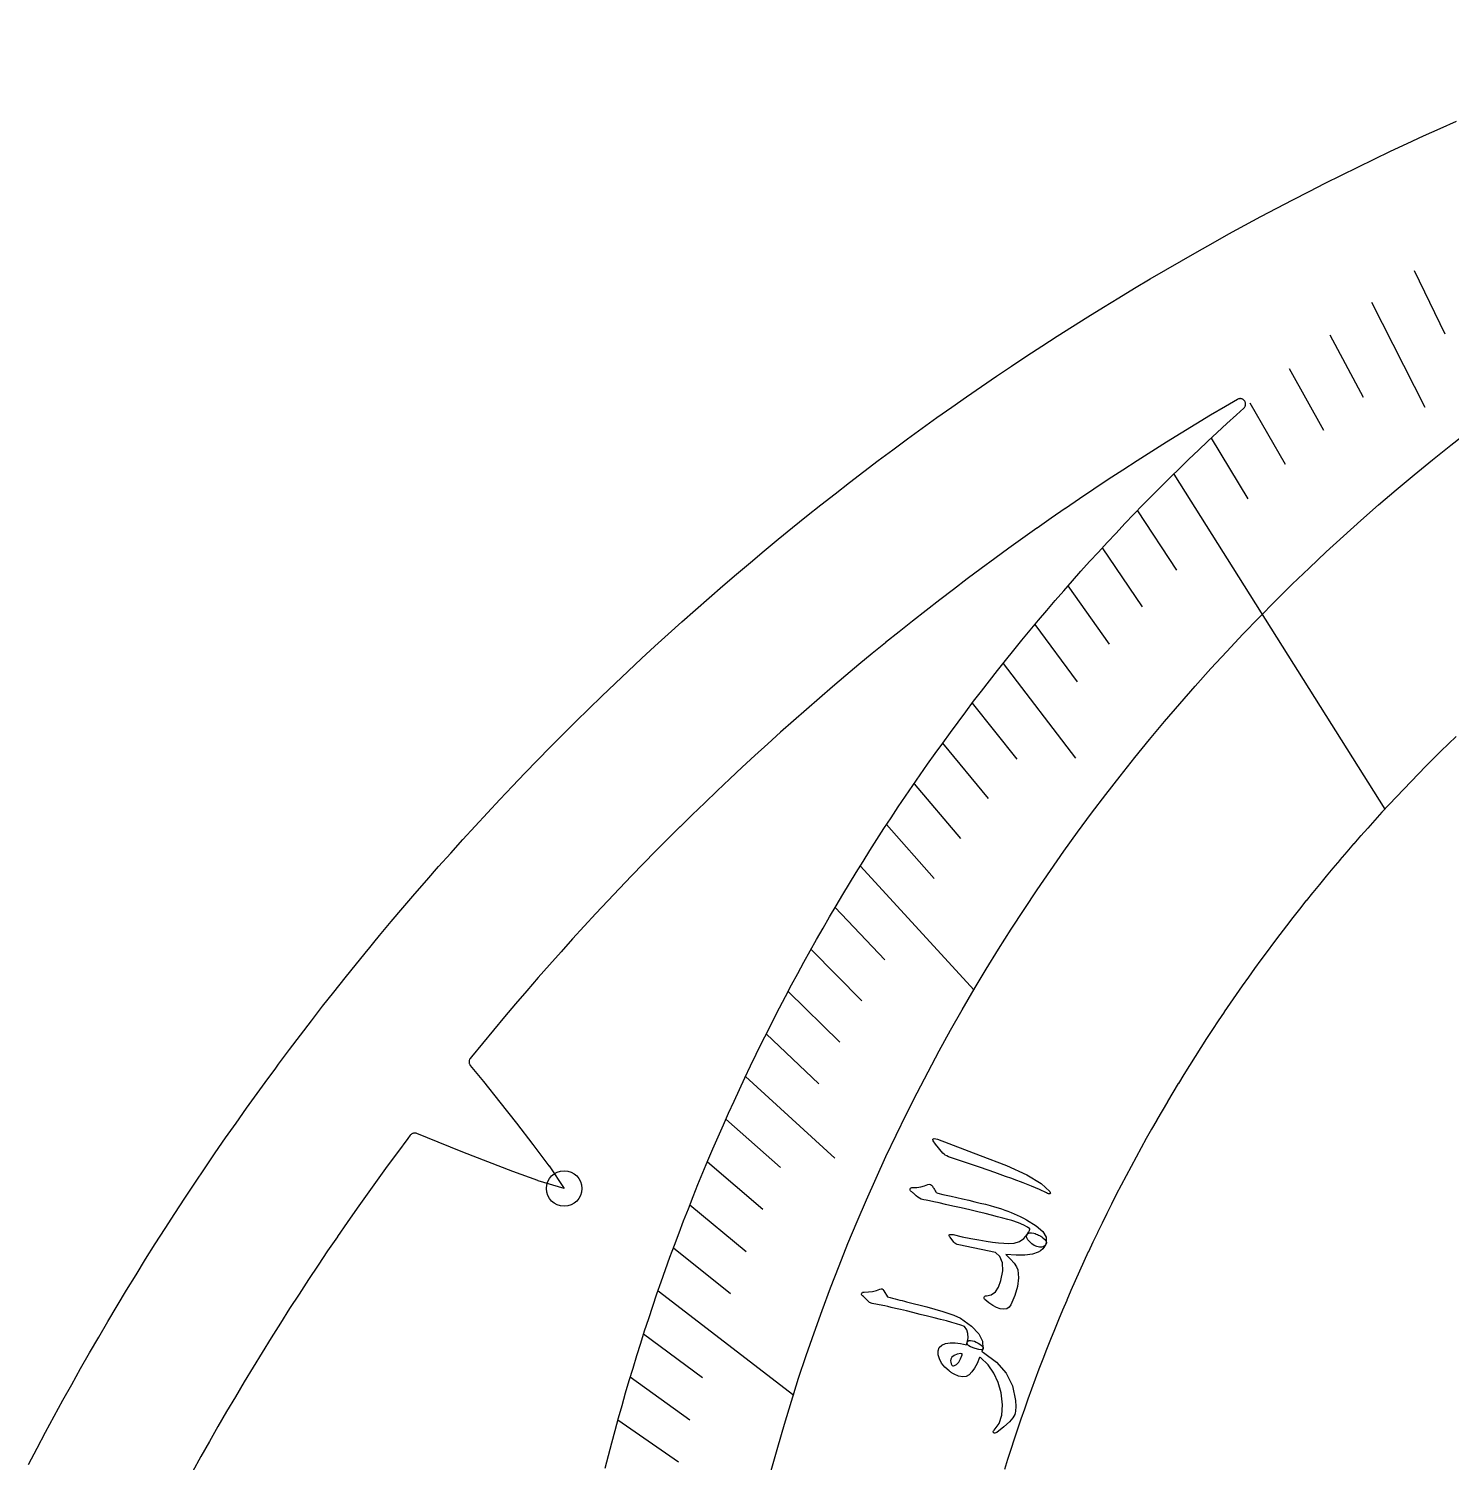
# Model space of a CAD drawing. Header units: millimetres. Extents: x -135 to 135, y -135 to 135.
# Drawn here: x -119.8 to -55, y 62.3 to 127.6 of the extents above; entities that cross this region are included whole.
import ezdxf

# ---------------------------------------------------------------- set-up
doc = ezdxf.new("R2010")
doc.units = ezdxf.units.MM
for name, color, linetype in [('CUT_INNER', 6, 'Continuous'), ('CUT_OUTER', 1, 'Continuous'), ('ENGRAVE', 7, 'Continuous'), ('ENGRAVE_FINE', 8, 'Continuous'), ('TEXT', 5, 'Continuous')]:
    doc.layers.add(name, color=color, linetype=linetype)

msp = doc.modelspace()

# ---------------------------------------------------------------- linework, layer by layer
at = {"layer": 'CUT_INNER'}
for points in [[(-93.5334, 62.0052), (-93.3879, 62.5787), (-93.2389, 63.1513), (-93.0863, 63.7229), (-92.9303, 64.2936), (-92.7707, 64.8633), (-92.6077, 65.432), (-92.4412, 65.9998), (-92.2712, 66.5665), (-92.0977, 67.1321), (-91.9208, 67.6967), (-91.7403, 68.2601), (-91.5565, 68.8225), (-91.3692, 69.3837), (-91.1784, 69.9437), (-90.9843, 70.5026), (-90.7867, 71.0603), (-90.5856, 71.6167), (-90.3812, 72.1719), (-90.1734, 72.7259), (-89.9621, 73.2785), (-89.7475, 73.8299), (-89.5295, 74.3799), (-89.3082, 74.9285), (-89.0834, 75.4758), (-88.8553, 76.0218), (-88.6239, 76.5663), (-88.3891, 77.1093), (-88.1511, 77.6509), (-87.9096, 78.1911), (-87.6649, 78.7298), (-87.4169, 79.2669), (-87.1656, 79.8025), (-86.911, 80.3366), (-86.6531, 80.8691), (-86.392, 81.4), (-86.1276, 81.9292), (-85.86, 82.4569), (-85.5891, 82.9829), (-85.315, 83.5072), (-85.0378, 84.0299), (-84.7573, 84.5508), (-84.4736, 85.07), (-84.1867, 85.5874), (-83.8967, 86.1031), (-83.6035, 86.617), (-83.3071, 87.1291), (-83.0077, 87.6393), (-82.7051, 88.1477), (-82.3993, 88.6543), (-82.0905, 89.1589), (-81.7786, 89.6617), (-81.4636, 90.1625), (-81.1456, 90.6614), (-80.8245, 91.1583), (-80.5003, 91.6532), (-80.1731, 92.1462), (-79.8429, 92.6371), (-79.5097, 93.126), (-79.1735, 93.6128), (-78.8343, 94.0976), (-78.4922, 94.5802), (-78.1471, 95.0608), (-77.799, 95.5392), (-77.448, 96.0155), (-77.0942, 96.4897), (-76.7374, 96.9616), (-76.3777, 97.4314), (-76.0151, 97.8989), (-75.6497, 98.3642), (-75.2814, 98.8273), (-74.9103, 99.2881), (-74.5364, 99.7466), (-74.1597, 100.2027), (-73.7801, 100.6566), (-73.3978, 101.1082), (-73.0128, 101.5573), (-72.625, 102.0042), (-72.2344, 102.4486), (-71.8411, 102.8906), (-71.4452, 103.3302), (-71.0465, 103.7674), (-70.6452, 104.2021), (-70.2412, 104.6343), (-69.8345, 105.064), (-69.4253, 105.4913), (-69.0134, 105.916), (-68.5989, 106.3382), (-68.1818, 106.7578), (-67.7622, 107.1749), (-67.34, 107.5894), (-66.9153, 108.0013), (-66.488, 108.4106), (-66.0583, 108.8172), (-65.6261, 109.2212), (-65.1914, 109.6226), (-64.7542, 110.0212), (-64.415, 110.3268), (-64.3976, 110.3441), (-64.382, 110.363), (-64.3683, 110.3833), (-64.3567, 110.4048), (-64.3473, 110.4274), (-64.3401, 110.4508), (-64.3352, 110.4748), (-64.3327, 110.4991), (-64.3325, 110.5236), (-64.3348, 110.548), (-64.3395, 110.572), (-64.3465, 110.5955), (-64.3557, 110.6182), (-64.3671, 110.6398), (-64.3806, 110.6603), (-64.396, 110.6793), (-64.4132, 110.6967), (-64.432, 110.7124), (-64.4523, 110.7261), (-64.4738, 110.7378), (-64.4963, 110.7473), (-64.5197, 110.7546), (-64.5437, 110.7596), (-64.568, 110.7622), (-64.5925, 110.7624), (-64.6169, 110.7602), (-64.641, 110.7556), (-64.6644, 110.7487), (-64.6871, 110.7395), (-64.7088, 110.7282), (-65.2568, 110.4066), (-65.2581, 110.4058), (-65.933, 110.0041), (-65.9343, 110.0033), (-66.6067, 109.5975), (-66.6081, 109.5967), (-67.278, 109.1867), (-67.2793, 109.1859), (-67.9467, 108.7718), (-67.948, 108.771), (-68.6128, 108.3529), (-68.6141, 108.3521), (-69.2763, 107.9298), (-69.2776, 107.929), (-69.9373, 107.5027), (-69.9386, 107.5019), (-70.5956, 107.0716), (-70.5969, 107.0707), (-71.2512, 106.6364), (-71.2525, 106.6355), (-71.9042, 106.1972), (-71.9055, 106.1963), (-72.5545, 105.754), (-72.5557, 105.7531), (-73.202, 105.3068), (-73.2033, 105.306), (-73.8468, 104.8557), (-73.848, 104.8548), (-74.4888, 104.4006), (-74.49, 104.3997), (-75.128, 103.9416), (-75.1292, 103.9407), (-75.7643, 103.4786), (-75.7655, 103.4777), (-76.3978, 103.0118), (-76.3991, 103.0109), (-77.0284, 102.5411), (-77.0297, 102.5402), (-77.6562, 102.0665), (-77.6574, 102.0656), (-78.281, 101.5881), (-78.2822, 101.5872), (-78.9028, 101.1059), (-78.9041, 101.105), (-79.5217, 100.6199), (-79.5229, 100.6189), (-80.1376, 100.13), (-80.1388, 100.1291), (-80.7505, 99.6364), (-80.7517, 99.6355), (-81.3603, 99.1391), (-81.3615, 99.1381), (-81.9671, 98.638), (-81.9683, 98.637), (-82.5708, 98.1332), (-82.572, 98.1322), (-83.1714, 97.6247), (-83.1726, 97.6237), (-83.7688, 97.1125), (-83.77, 97.1115), (-84.3631, 96.5967), (-84.3643, 96.5957), (-84.9542, 96.0772), (-84.9554, 96.0762), (-85.5422, 95.5542), (-85.5433, 95.5531), (-86.1269, 95.0275), (-86.128, 95.0265), (-86.7083, 94.4972), (-86.7095, 94.4962), (-87.2865, 93.9634), (-87.2876, 93.9624), (-87.8614, 93.4261), (-87.8625, 93.425), (-88.433, 92.8852), (-88.4341, 92.8842), (-89.0013, 92.3409), (-89.0024, 92.3398), (-89.5662, 91.793), (-89.5673, 91.7919), (-90.1277, 91.2417), (-90.1288, 91.2406), (-90.6859, 90.687), (-90.687, 90.6859), (-91.2406, 90.1288), (-91.2417, 90.1277), (-91.7919, 89.5673), (-91.793, 89.5662), (-92.3398, 89.0024), (-92.3409, 89.0013), (-92.8842, 88.4341), (-92.8852, 88.433), (-93.425, 87.8625), (-93.4261, 87.8614), (-93.9624, 87.2876), (-93.9634, 87.2865), (-94.4962, 86.7095), (-94.4972, 86.7083), (-95.0265, 86.128), (-95.0275, 86.1269), (-95.5531, 85.5433), (-95.5542, 85.5422), (-96.0762, 84.9554), (-96.0772, 84.9542), (-96.5957, 84.3643), (-96.5967, 84.3631), (-97.1115, 83.77), (-97.1125, 83.7688), (-97.6237, 83.1726), (-97.6247, 83.1714), (-98.1322, 82.572), (-98.1332, 82.5708), (-98.637, 81.9683), (-98.638, 81.9671), (-99.1381, 81.3615), (-99.1391, 81.3603), (-99.6355, 80.7517), (-99.6364, 80.7505), (-99.6934, 80.6797), (-99.7078, 80.66), (-99.7201, 80.6391), (-99.7303, 80.617), (-99.7384, 80.5941), (-99.7442, 80.5704), (-99.7476, 80.5464), (-99.7487, 80.522), (-99.7475, 80.4978), (-99.7438, 80.4737), (-99.7379, 80.4501), (-99.7297, 80.4272), (-99.7193, 80.4052), (-99.7068, 80.3843), (-99.6924, 80.3648), (-99.0958, 79.6344), (-99.095, 79.6333), (-98.3385, 78.6853), (-97.5871, 77.7276), (-96.841, 76.7627), (-96.8402, 76.7616), (-96.1048, 75.7896), (-96.1005, 75.7835), (-95.4145, 74.7537), (-95.4116, 74.7489), (-95.4167, 74.7502), (-96.6016, 75.1078), (-96.6087, 75.1102), (-97.7523, 75.5317), (-97.7536, 75.5322), (-98.8919, 75.9655), (-100.0263, 76.4064), (-101.1549, 76.8558), (-101.1562, 76.8563), (-102.1335, 77.2584), (-102.1573, 77.2669), (-102.1819, 77.2728), (-102.2069, 77.2763), (-102.2321, 77.2772), (-102.2573, 77.2756), (-102.2822, 77.2714), (-102.3066, 77.2648), (-102.3301, 77.2557), (-102.3527, 77.2443), (-102.3739, 77.2307), (-102.3937, 77.215), (-102.4118, 77.1974), (-102.428, 77.178), (-102.5402, 77.0297), (-102.5411, 77.0284), (-103.0109, 76.3991), (-103.0118, 76.3978), (-103.4777, 75.7655), (-103.4786, 75.7643), (-103.9407, 75.1292), (-103.9416, 75.128), (-104.3997, 74.49), (-104.4006, 74.4888), (-104.8548, 73.848), (-104.8557, 73.8468), (-105.306, 73.2033), (-105.3068, 73.202), (-105.7531, 72.5557), (-105.754, 72.5545), (-106.1963, 71.9055), (-106.1972, 71.9042), (-106.6355, 71.2525), (-106.6364, 71.2512), (-107.0707, 70.5969), (-107.0716, 70.5956), (-107.5019, 69.9386), (-107.5027, 69.9373), (-107.929, 69.2776), (-107.9298, 69.2763), (-108.3521, 68.6141), (-108.3529, 68.6128), (-108.771, 67.948), (-108.7718, 67.9467), (-109.1859, 67.2793), (-109.1867, 67.278), (-109.5967, 66.6081), (-109.5975, 66.6067), (-110.0033, 65.9343), (-110.0041, 65.933), (-110.4058, 65.2581), (-110.4066, 65.2568), (-110.8041, 64.5795), (-110.8049, 64.5781), (-111.1983, 63.8984), (-111.1991, 63.897), (-111.5883, 63.2149), (-111.589, 63.2135), (-111.9741, 62.529), (-111.9748, 62.5276), (-112.3556, 61.8407)], [(-54.7361, 95.3653), (-55.0824, 95.0294), (-55.0835, 95.0283), (-55.4278, 94.6904), (-55.4288, 94.6893), (-55.771, 94.3492), (-55.7721, 94.3481), (-56.1122, 94.006), (-56.1133, 94.0049), (-56.4512, 93.6606), (-56.4523, 93.6595), (-56.7881, 93.3132), (-56.7892, 93.3121), (-57.1229, 92.9637), (-57.124, 92.9626), (-57.4556, 92.6122), (-57.4566, 92.6111), (-57.786, 92.2586), (-57.7871, 92.2575), (-58.1143, 91.9031), (-58.1154, 91.9019), (-58.4404, 91.5455), (-58.4415, 91.5443), (-58.7643, 91.1859), (-58.7654, 91.1847), (-59.086, 90.8243), (-59.0871, 90.8232), (-59.4055, 90.4608), (-59.4065, 90.4596), (-59.7227, 90.0953), (-59.7238, 90.0942), (-60.0377, 89.7279), (-60.0387, 89.7267), (-60.3505, 89.3585), (-60.3514, 89.3574), (-60.6609, 88.9873), (-60.6619, 88.9861), (-60.9691, 88.6141), (-60.9701, 88.6129), (-61.275, 88.2391), (-61.2759, 88.2379), (-61.5785, 87.8622), (-61.5795, 87.861), (-61.8798, 87.4834), (-61.8807, 87.4822), (-62.1787, 87.1028), (-62.1796, 87.1016), (-62.4753, 86.7204), (-62.4762, 86.7192), (-62.7695, 86.3361), (-62.7704, 86.3349), (-63.0614, 85.9501), (-63.0623, 85.9489), (-63.3508, 85.5622), (-63.3518, 85.561), (-63.6379, 85.1727), (-63.6389, 85.1714), (-63.9227, 84.7813), (-63.9236, 84.7801), (-64.205, 84.3882), (-64.2058, 84.387), (-64.4848, 83.9934), (-64.4857, 83.9921), (-64.7623, 83.5969), (-64.7632, 83.5956), (-65.0373, 83.1986), (-65.0382, 83.1974), (-65.3099, 82.7987), (-65.3107, 82.7975), (-65.58, 82.3972), (-65.5808, 82.3959), (-65.8476, 81.994), (-65.8485, 81.9927), (-66.1128, 81.5891), (-66.1136, 81.5878), (-66.3755, 81.1826), (-66.3763, 81.1813), (-66.6356, 80.7746), (-66.6365, 80.7733), (-66.8933, 80.3649), (-66.8941, 80.3636), (-67.1484, 79.9537), (-67.1492, 79.9524), (-67.4011, 79.5409), (-67.4019, 79.5396), (-67.6511, 79.1265), (-67.6519, 79.1252), (-67.8987, 78.7107), (-67.8995, 78.7094), (-68.1436, 78.2933), (-68.1444, 78.292), (-68.3861, 77.8744), (-68.3868, 77.8731), (-68.6259, 77.4541), (-68.6267, 77.4527), (-68.8632, 77.0323), (-68.8639, 77.0309), (-69.0978, 76.609), (-69.0986, 76.6077), (-69.3299, 76.1843), (-69.3306, 76.183), (-69.5593, 75.7582), (-69.56, 75.7569), (-69.7861, 75.3307), (-69.7869, 75.3293), (-70.0103, 74.9018), (-70.0111, 74.9004), (-70.2319, 74.4715), (-70.2326, 74.4702), (-70.4508, 74.0399), (-70.4515, 74.0386), (-70.6671, 73.607), (-70.6678, 73.6056), (-70.8807, 73.1727), (-70.8814, 73.1713), (-71.0917, 72.7372), (-71.0923, 72.7358), (-71.2999, 72.3003), (-71.3006, 72.2989), (-71.5055, 71.8622), (-71.5061, 71.8608), (-71.7084, 71.4228), (-71.709, 71.4214), (-71.9086, 70.9822), (-71.9092, 70.9808), (-72.1061, 70.5404), (-72.1067, 70.539), (-72.3008, 70.0973), (-72.3014, 70.0959), (-72.4929, 69.6531), (-72.4935, 69.6517), (-72.6822, 69.2077), (-72.6828, 69.2063), (-72.8688, 68.7612), (-72.8693, 68.7597), (-73.0526, 68.3135), (-73.0532, 68.3121), (-73.2337, 67.8647), (-73.2342, 67.8633), (-73.412, 67.4148), (-73.4126, 67.4133), (-73.5876, 66.9638), (-73.5881, 66.9624), (-73.7604, 66.5117), (-73.7609, 66.5103), (-73.9304, 66.0586), (-73.9309, 66.0572), (-74.0976, 65.6045), (-74.0981, 65.603), (-74.262, 65.1493), (-74.2626, 65.1479), (-74.4237, 64.6931), (-74.4242, 64.6917), (-74.5825, 64.236), (-74.583, 64.2345), (-74.7386, 63.7779), (-74.7391, 63.7764), (-74.8918, 63.3188), (-74.8923, 63.3174), (-75.0422, 62.8588), (-75.0427, 62.8574), (-75.1898, 62.3979), (-75.1902, 62.3965), (-75.3345, 61.9361)]]:
    msp.add_lwpolyline(points, dxfattribs=at)
at = {"layer": 'CUT_OUTER'}
msp.add_lwpolyline([(-119.8317, 62.172), (-119.448, 62.9061), (-119.0597, 63.6379), (-118.667, 64.3672), (-118.2698, 65.0941), (-117.8682, 65.8186), (-117.4621, 66.5406), (-117.0516, 67.2601), (-116.6367, 67.977), (-116.2174, 68.6914), (-115.7938, 69.4032), (-115.3657, 70.1124), (-114.9334, 70.819), (-114.4967, 71.5228), (-114.0556, 72.224), (-113.6103, 72.9225), (-113.1608, 73.6182), (-112.7069, 74.3112), (-112.2488, 75.0013), (-111.7865, 75.6887), (-111.32, 76.3732), (-110.8493, 77.0548), (-110.3744, 77.7335), (-109.8953, 78.4093), (-109.4122, 79.0821), (-108.9249, 79.7519), (-108.5959, 80.1983), (-108.5959, 80.1983), (-108.433, 80.4194), (-107.9375, 81.0832), (-107.438, 81.744), (-106.9344, 82.4017), (-106.4268, 83.0563), (-105.9151, 83.7077), (-105.3995, 84.356), (-104.8799, 85.0012), (-104.3564, 85.6431), (-104.338, 85.6654), (-104.0932, 85.9619), (-103.8294, 86.2812), (-103.2981, 86.9167), (-102.7628, 87.5489), (-102.2237, 88.1778), (-101.6807, 88.8033), (-101.1339, 89.4256), (-100.5833, 90.0444), (-100.0289, 90.6599), (-99.4708, 91.2719), (-98.9088, 91.8806), (-98.3432, 92.4857), (-97.7739, 93.0874), (-97.2009, 93.6856), (-96.6242, 94.2802), (-96.0439, 94.8713), (-95.46, 95.4589), (-94.8724, 96.0428), (-94.2813, 96.6231), (-93.6867, 97.1998), (-93.0885, 97.7728), (-92.4869, 98.3422), (-91.8817, 98.9078), (-91.2731, 99.4697), (-90.661, 100.0279), (-90.0456, 100.5823), (-89.4267, 101.1329), (-88.8045, 101.6797), (-88.1789, 102.2227), (-87.55, 102.7618), (-86.9178, 103.2971), (-86.2824, 103.8285), (-85.6437, 104.3559), (-85.0018, 104.8795), (-84.3566, 105.399), (-83.7083, 105.9147), (-83.0569, 106.4263), (-82.4023, 106.9339), (-81.7446, 107.4375), (-81.0838, 107.9371), (-80.42, 108.4326), (-79.7532, 108.924), (-79.0833, 109.4113), (-78.4105, 109.8945), (-77.7347, 110.3735), (-77.056, 110.8484), (-76.3744, 111.3191), (-75.6899, 111.7856), (-75.0026, 112.248), (-74.3125, 112.7061), (-73.6195, 113.1599), (-72.9238, 113.6095), (-72.2253, 114.0548), (-71.5241, 114.4958), (-70.8203, 114.9325), (-70.1137, 115.3649), (-69.4045, 115.793), (-68.6927, 116.2166), (-67.9783, 116.6359), (-67.2614, 117.0509), (-66.5419, 117.4614), (-65.8199, 117.8674), (-65.0955, 118.2691), (-64.3686, 118.6663), (-63.6392, 119.059), (-62.9075, 119.4472), (-62.1734, 119.831), (-61.437, 120.2102), (-60.6982, 120.5849), (-59.9572, 120.9551), (-59.2139, 121.3207), (-58.4684, 121.6818), (-57.7206, 122.0382), (-56.9707, 122.3901), (-56.2187, 122.7374), (-55.4645, 123.08), (-54.7083, 123.418)], dxfattribs=at)
at = {"layer": 'ENGRAVE'}
for points in [[(-67.6106, 107.3243), (-57.9846, 92.0441)], [(-81.9053, 89.4584), (-76.7185, 83.7933)], [(-91.131, 70.0813), (-84.9411, 65.3212)]]:
    msp.add_lwpolyline(points, dxfattribs=at)
for centre, radius in [((0, 38.5771), 89.0519), ((-95.411, 74.7484), 0.81)]:
    msp.add_circle(centre, radius, dxfattribs=at)
at = {"layer": 'ENGRAVE_FINE'}
for points in [[(-56.6474, 116.6056), (-55.2447, 113.7182)], [(-58.5919, 115.1563), (-56.1616, 110.3798)], [(-60.4906, 113.6655), (-58.9786, 110.8244)], [(-62.3426, 112.1351), (-60.7767, 109.3185)], [(-64.1471, 110.5669), (-62.5277, 107.7757)], [(-65.9033, 108.9627), (-64.2309, 106.1977)], [(-69.2684, 105.6536), (-67.4916, 102.9435)], [(-70.8763, 103.9524), (-69.0481, 101.271)], [(-72.4337, 102.2224), (-70.5546, 99.5705)], [(-73.9405, 100.4656), (-72.011, 97.844)], [(-75.3962, 98.6836), (-72.0951, 94.3629)], [(-76.8007, 96.8783), (-74.7724, 94.3198)], [(-78.1539, 95.0514), (-76.077, 92.5256)], [(-79.4557, 93.2047), (-77.331, 90.7123)], [(-80.7061, 91.3398), (-78.5341, 88.8816)], [(-83.0533, 87.5621), (-80.7887, 85.1747)], [(-84.1503, 85.6526), (-81.8405, 83.3016)], [(-85.1966, 83.7315), (-82.8423, 81.4177)], [(-86.1924, 81.8002), (-83.7943, 79.5243)], [(-87.1382, 79.8604), (-83.0648, 76.1271)], [(-88.0343, 77.9133), (-85.5507, 75.7152)], [(-88.8811, 75.9605), (-86.3559, 73.8024)], [(-89.6792, 74.0034), (-87.113, 71.8858)], [(-90.4289, 72.0432), (-87.8227, 69.9669)], [(-91.7859, 68.1189), (-89.1019, 66.127)], [(-92.3943, 66.1573), (-89.6727, 64.2085)], [(-92.9568, 64.1975), (-90.1983, 62.2925)]]:
    msp.add_lwpolyline(points, dxfattribs=at)
at = {"layer": 'TEXT'}
for points in [[(-78.4811, 76.774), (-78.5849, 76.9195), (-78.6044, 77.0054), (-78.5396, 77.0315), (-78.3907, 76.9976), (-76.4342, 76.2616), (-75.2369, 75.8021), (-74.3111, 75.373), (-73.6553, 74.9774), (-73.2684, 74.6171), (-73.2435, 74.5741), (-73.2342, 74.5423), (-73.2408, 74.5217), (-73.2631, 74.5124), (-73.2919, 74.5102), (-73.3256, 74.5151), (-73.3641, 74.527), (-73.4074, 74.546), (-73.7377, 74.7078), (-74.0954, 74.8643), (-74.4807, 75.0153), (-74.8936, 75.1604), (-75.0005, 75.2002), (-75.291, 75.3046), (-75.765, 75.473), (-76.4231, 75.7048), (-77.8903, 76.2016), (-77.9658, 76.2332), (-78.0318, 76.2699), (-78.0881, 76.3119), (-78.1349, 76.3591)], [(-79.5811, 74.6115), (-79.6116, 74.6431), (-79.6292, 74.675), (-79.6339, 74.7071), (-79.6256, 74.7395), (-79.609, 74.7645), (-79.5851, 74.7824), (-79.5539, 74.7933), (-79.5154, 74.7972), (-79.3256, 74.7976), (-79.1478, 74.8202), (-78.9818, 74.865), (-78.8277, 74.932), (-78.7657, 74.9485), (-78.7091, 74.9407), (-78.6579, 74.9085), (-78.6121, 74.852), (-78.5906, 74.8175), (-78.5694, 74.7825), (-78.5483, 74.7469), (-78.5275, 74.7109), (-78.5067, 74.6749), (-78.4856, 74.6395), (-78.4643, 74.6045), (-78.4427, 74.5701), (-78.3659, 74.5403), (-78.1398, 74.4818), (-77.7648, 74.3942), (-77.2409, 74.2767), (-76.9529, 74.2122), (-76.6832, 74.1497), (-76.4318, 74.0894), (-76.1987, 74.0313), (-75.9844, 73.9753), (-75.7898, 73.9211), (-75.6147, 73.8689), (-75.4593, 73.8186), (-75.3143, 73.7679), (-75.1706, 73.7142), (-75.0283, 73.6576), (-74.8874, 73.5981), (-74.7474, 73.5355), (-74.6077, 73.4696), (-74.4684, 73.4004), (-74.3294, 73.3279), (-73.8784, 73.0533), (-73.577, 72.7864), (-73.4251, 72.5273), (-73.4224, 72.2756), (-73.4663, 72.1721), (-73.5335, 72.1042), (-73.6241, 72.0717), (-73.7382, 72.0748), (-73.8602, 72.1052), (-73.9746, 72.1549), (-74.0814, 72.2239), (-74.1806, 72.3123), (-74.2653, 72.4092), (-74.3136, 72.4965), (-74.3254, 72.5741), (-74.3008, 72.642), (-74.274, 72.6908), (-74.25, 72.7346), (-74.229, 72.7735), (-74.2107, 72.8073), (-74.1961, 72.837), (-74.1859, 72.8636), (-74.18, 72.887), (-74.1786, 72.9073), (-74.2774, 72.9945), (-74.4464, 73.0867), (-74.6857, 73.1837), (-74.9955, 73.2854), (-75.1823, 73.3398), (-75.3978, 73.3991), (-75.642, 73.4633), (-75.915, 73.5323), (-76.217, 73.6065), (-76.5485, 73.6867), (-76.9093, 73.7726), (-77.2996, 73.8642), (-77.6817, 73.9524), (-78.0178, 74.0286), (-78.308, 74.0929), (-78.5522, 74.1457), (-78.75, 74.1874), (-78.9012, 74.2188), (-79.0058, 74.2399), (-79.0638, 74.2509), (-79.1368, 74.2711), (-79.2096, 74.3045), (-79.2822, 74.3513), (-79.3547, 74.4114), (-79.389, 74.4456), (-79.4217, 74.4771), (-79.4526, 74.506), (-79.4817, 74.5323), (-79.5092, 74.556), (-79.5349, 74.5772), (-79.5588, 74.5956), (-79.5811, 74.6115)], [(-73.4182, 72.2646), (-73.4966, 72.1174), (-73.5842, 71.998), (-73.681, 71.9065), (-73.7872, 71.8429), (-74.0587, 71.758), (-74.3964, 71.7139), (-74.8004, 71.7104), (-75.2709, 71.7472), (-75.0542, 71.5334), (-74.8911, 71.345), (-74.7817, 71.1817), (-74.7261, 71.0435), (-74.6924, 70.6759), (-74.734, 70.2878), (-74.8506, 69.8784), (-75.0418, 69.4465), (-75.123, 69.3354), (-75.2296, 69.2681), (-75.3618, 69.2446), (-75.5197, 69.2651), (-75.6915, 69.3231), (-75.8655, 69.4124), (-76.0415, 69.5331), (-76.2195, 69.6856), (-76.242, 69.7106), (-76.2559, 69.7368), (-76.2614, 69.764), (-76.2584, 69.7923), (-76.2443, 69.824), (-76.2227, 69.8459), (-76.1937, 69.8578), (-76.1573, 69.8599), (-75.9322, 69.9063), (-75.7463, 70.0374), (-75.5993, 70.2533), (-75.4904, 70.5542), (-75.4114, 71.0031), (-75.4262, 71.366), (-75.5363, 71.6433), (-75.7425, 71.8351), (-77.4079, 72.1805), (-77.4827, 72.2), (-77.5454, 72.2261), (-77.5961, 72.2587), (-77.6347, 72.2978), (-77.8095, 72.5344), (-77.8317, 72.5671), (-77.8456, 72.5951), (-77.8511, 72.6182), (-77.8483, 72.6365), (-77.8268, 72.6537), (-77.7911, 72.6612), (-77.7412, 72.6588), (-77.677, 72.6466), (-77.2534, 72.5546), (-76.8608, 72.4748), (-76.4993, 72.4072), (-76.1688, 72.352), (-75.8697, 72.3084), (-75.6023, 72.2754), (-75.3667, 72.2531), (-75.1628, 72.2417), (-74.8838, 72.2631), (-74.6467, 72.3382), (-74.4513, 72.467), (-74.2973, 72.6496), (-74.25, 72.6991), (-74.1829, 72.7256), (-74.096, 72.7291), (-73.9892, 72.7097), (-73.9358, 72.693), (-73.8828, 72.6743), (-73.8302, 72.6534), (-73.7779, 72.6305), (-73.7265, 72.6045), (-73.6764, 72.5745), (-73.6274, 72.5405), (-73.5798, 72.5026), (-73.4962, 72.4265), (-73.4414, 72.3615), (-73.4154, 72.3075), (-73.4182, 72.2646)], [(-81.5029, 69.5728), (-81.611, 69.6783), (-81.6969, 69.7612), (-81.7609, 69.8215), (-81.8028, 69.859), (-81.8284, 69.8856), (-81.8435, 69.9129), (-81.8481, 69.941), (-81.8421, 69.9699), (-81.8253, 69.9988), (-81.8007, 70.0187), (-81.7681, 70.0295), (-81.7276, 70.0313), (-81.531, 70.0351), (-81.3461, 70.0586), (-81.1728, 70.1018), (-81.0111, 70.1646), (-80.9612, 70.1802), (-80.9147, 70.1722), (-80.8718, 70.1406), (-80.8324, 70.0854), (-80.6575, 69.8087), (-80.5428, 69.7785), (-80.4301, 69.749), (-80.3195, 69.7203), (-80.2108, 69.6923), (-80.1041, 69.665), (-79.9994, 69.6385), (-79.8967, 69.6127), (-79.7959, 69.5876), (-78.8641, 69.3536), (-78.1436, 69.15), (-77.6339, 68.9786), (-77.3347, 68.8403), (-76.8364, 68.4747), (-76.4999, 68.1225), (-76.325, 67.7833), (-76.3116, 67.4559), (-76.3145, 67.4481), (-76.3175, 67.4403), (-76.3204, 67.4325), (-76.3234, 67.4248), (-76.3855, 67.3953), (-76.499, 67.4042), (-76.6639, 67.4512), (-76.8802, 67.5366), (-76.9579, 67.5743), (-77.0082, 67.6185), (-77.031, 67.6692), (-77.0264, 67.7264), (-76.9908, 67.9412), (-77.0001, 68.1352), (-77.0545, 68.3085), (-77.1542, 68.4613), (-77.3226, 68.5188), (-77.5158, 68.5797), (-77.734, 68.6439), (-77.9771, 68.7113), (-78.2439, 68.782), (-78.5334, 68.8561), (-78.8454, 68.9333), (-79.1801, 69.0138), (-79.5083, 69.0951), (-79.8036, 69.1669), (-80.0661, 69.2295), (-80.2957, 69.2827), (-80.4921, 69.3278), (-80.6549, 69.3658), (-80.7839, 69.3968), (-80.8793, 69.4207), (-81.3632, 69.5102), (-81.4088, 69.5245), (-81.4473, 69.5398), (-81.4787, 69.5559), (-81.5029, 69.5728)], [(-76.2829, 67.2671), (-75.6965, 66.84), (-75.2601, 66.3334), (-74.9717, 65.7481), (-74.8292, 65.0838), (-74.8218, 64.9958), (-74.8174, 64.91), (-74.8161, 64.8264), (-74.8179, 64.745), (-74.8231, 64.6665), (-74.8321, 64.5915), (-74.8449, 64.5199), (-74.8614, 64.4518), (-74.9426, 64.2959), (-75.1071, 64.1083), (-75.3546, 63.8881), (-75.6849, 63.6341), (-75.7284, 63.6093), (-75.766, 63.5987), (-75.7978, 63.6022), (-75.8238, 63.6199), (-75.8399, 63.6456), (-75.842, 63.6732), (-75.83, 63.7025), (-75.804, 63.7336), (-75.5746, 64.0366), (-75.4453, 64.4189), (-75.4149, 64.882), (-75.482, 65.4279), (-75.6131, 65.9036), (-75.8122, 66.3328), (-76.0803, 66.7153), (-76.4182, 67.0511), (-76.4332, 67.0551), (-76.4463, 67.0549), (-76.4574, 67.0508), (-76.4667, 67.0426), (-76.5823, 66.7794), (-76.6982, 66.5617), (-76.815, 66.3896), (-76.9329, 66.263), (-77.0735, 66.1825), (-77.2365, 66.1587), (-77.422, 66.1915), (-77.63, 66.2813), (-77.6566, 66.2959), (-77.6834, 66.3116), (-77.7104, 66.3284), (-77.7375, 66.3465), (-77.7652, 66.3659), (-77.794, 66.3869), (-77.8241, 66.4094), (-77.8552, 66.4334), (-78.05, 66.6088), (-78.1983, 66.7906), (-78.3002, 66.9787), (-78.3554, 67.1731), (-78.3585, 67.3529), (-78.3043, 67.497), (-78.193, 67.6051), (-78.0247, 67.6769), (-77.8132, 67.7152), (-77.5832, 67.7178), (-77.3348, 67.6847), (-77.068, 67.6163), (-77.0624, 67.6319), (-77.0575, 67.6472), (-77.0532, 67.6621), (-77.0497, 67.6768), (-77.0461, 67.6915), (-77.0419, 67.7064), (-77.0369, 67.7217), (-77.0313, 67.7373), (-76.9998, 67.786), (-76.9499, 67.8143), (-76.8817, 67.8221), (-76.7951, 67.8093), (-76.7045, 67.7833), (-76.6163, 67.748), (-76.5304, 67.7035), (-76.4468, 67.65), (-76.3764, 67.5947), (-76.3299, 67.5453), (-76.3073, 67.5016), (-76.3086, 67.4637), (-76.3645, 67.3156), (-76.3505, 67.3092), (-76.3322, 67.299), (-76.3097, 67.285), (-76.2829, 67.2671)], [(-77.3145, 67.2234), (-77.491, 67.1944), (-77.6277, 67.1413), (-77.7244, 67.0643), (-77.781, 66.9635), (-77.7874, 66.8933), (-77.7812, 66.8264), (-77.7625, 66.7629), (-77.7312, 66.7028), (-77.7113, 66.6798), (-77.685, 66.6681), (-77.6525, 66.6676), (-77.6137, 66.6782), (-77.5117, 66.7336), (-77.4193, 66.8338), (-77.3363, 66.9786), (-77.2625, 67.1682), (-77.2591, 67.1894), (-77.2667, 67.2057), (-77.2851, 67.217), (-77.3145, 67.2234)]]:
    msp.add_lwpolyline(points, close=True, dxfattribs=at)

doc.saveas('drawing.dxf')
